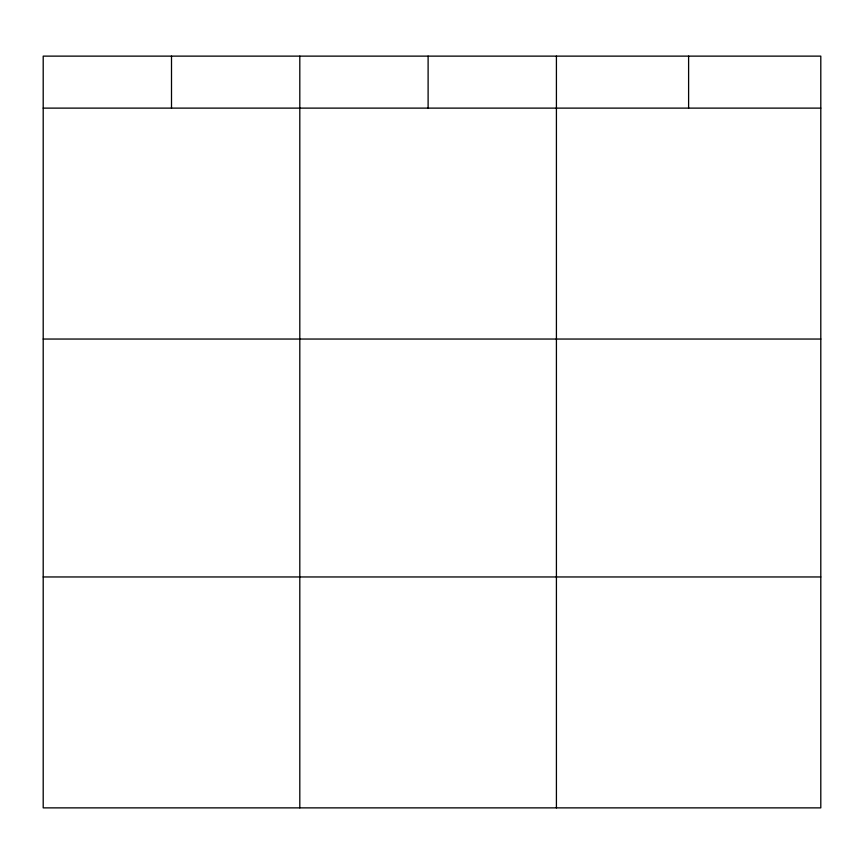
<?xml version="1.0" encoding="UTF-8"?>
<svg xmlns="http://www.w3.org/2000/svg" width="864" height="864" viewBox="0 0 864 864"><rect width="100%" height="100%" fill="white"/><g stroke="black" fill="none" stroke-linecap="round" stroke-linejoin="round"><path stroke-width="1.3" d="M820.8 339.044L820.8 56.128L43.2 56.128L43.2 807.872L820.8 807.872L820.8 339.044L43.2 339.044M43.2 108.119L820.8 108.119M43.2 576.958L820.8 576.958M688.608 56.128L688.608 108.119M556.416 56.128L556.416 807.872M428.112 56.128L428.112 108.119M299.808 56.128L299.808 807.872M171.504 56.128L171.504 108.119"/></g></svg>
